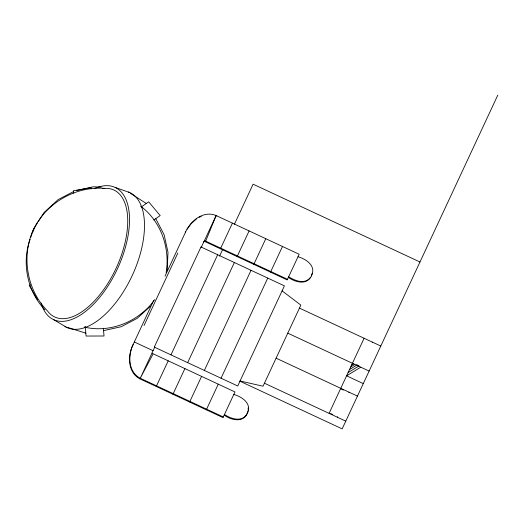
<?xml version="1.0" encoding="UTF-8"?>
<svg xmlns="http://www.w3.org/2000/svg" width="524" height="524" viewBox="0 0 524 524"><rect width="100%" height="100%" fill="white"/><g stroke="black" fill="none" stroke-linecap="round" stroke-linejoin="round"><path stroke-width="0.79" d="M167.202 270.266L167.994 252.254L164.091 234.654L155.766 218.665M248.121 409.454L248.186 408.013M166.147 272.618C170.234 247.95 160.94 221.18 140.583 206.155M30.11 239.403C21.477 262.996 27.477 291.652 44.894 309.75M30.818 237.149L32.717 231.13L34.833 227.802M32.586 232.879L34.008 228.366L37.394 223.041M248.062 410.895C245.232 423.123 232.158 420.896 224.167 415.1M311.394 275.965L312.258 273.214M133.155 344.471C127.79 355.37 128.144 372.073 140.255 378.256L223.29 416.98M205.441 241.669L205.618 241.23M205.729 241.047L216.13 215.547C203.351 210.17 190.166 221.062 185.391 232.446M153.624 300.573L132.867 345.093C127.496 355.993 127.856 372.695 139.967 378.878L223.001 417.602L234.962 391.945L151.927 353.228L140.255 378.256L152.884 354.322M165.001 276.181L185.679 231.824M144.041 325.509L177.865 252.974M151.98 353.012L154.777 347.012M201.236 247.38L204.032 241.381M203.744 242.003L204.367 240.778M156.244 386.47L156.447 386.044M156.538 385.847L168.211 360.82M170.981 354.872L217.67 254.743M220.447 248.795L220.643 248.369M220.735 248.173L232.407 223.139M219.549 256.125L222.667 249.45M234.424 224.233L253.099 184.179L419.979 262M172.933 394.251L173.13 393.825M173.221 393.629L184.9 368.601M187.671 362.654L234.359 262.524M237.136 256.577L237.333 256.151M237.424 255.954L249.097 230.92M189.623 402.039L189.819 401.607M189.911 401.41L201.583 376.383M204.36 370.435L251.048 270.305M253.819 264.358L254.022 263.932M254.114 263.736L265.786 238.702M206.312 409.82L206.508 409.395M206.6 409.198L218.272 384.164M221.049 378.217L267.738 278.087M270.508 272.139L270.712 271.714M270.803 271.517L282.475 246.483M329.085 413.357L364.101 338.262M337.43 417.248L337.626 416.822M348.905 392.64L349.102 392.214M372.25 342.578L372.446 342.152M497.8 95.119L342.165 428.881L239.809 381.151M215.344 217.224L215.953 215.98M38.245 221.711L44.173 212.403L58.131 199.611L73.517 191.601M187.075 229.257L191.286 223.538L196.376 219.019M154.796 299.571C139.227 321.395 110.551 333.408 84.207 327.048M150.434 306.232L137.144 318.409L121.155 326.734L103.555 330.637M310.136 277.772C304.437 284.755 294.855 280.615 288.659 276.796M30.241 284.742L29.226 285.456L37.414 299.558M141.342 206.947L148.685 201.812L160.18 215.58L153.84 220.021M351.65 364.973L353.674 363.735M350.72 366.957L354.774 364.494M349.515 369.551L356.942 365.031M348.106 372.571L358.907 366.001M360.774 367.186L346.593 375.806L363.283 383.594M199.146 217.309L201.282 216.34M76.458 190.533L93.396 186.78L101.276 187.12M104.715 188.378C75.351 185.981 45.981 203.207 33.359 229.748C21.143 256.472 26.822 290.041 47.54 311.001A70.033 35.016 -65 0 0 116.891 266.539A70.033 35.016 -65 0 0 102.547 188.601M240.071 380.994L263.028 386.214L300.848 305.106L282.089 290.872M67.786 327.48L85.838 333.172M115.162 187.435L129.828 192.596M297.992 256.773C306.055 259.007 316.168 265.655 311.682 275.342C307.509 285.573 295.425 282.423 288.364 277.419M287.486 279.299L204.458 240.582L216.13 215.547L299.165 254.264L287.198 279.921L204.163 241.204M299.446 308.112L380.791 346.043M356.805 364.815L358.888 365.785M287.774 333.146L369.119 371.077M276.102 358.174L357.447 396.105M340.561 388.749L343.338 390.046M330.677 413.58L332.76 414.55M264.43 383.208L345.774 421.139M134.321 341.969L153.054 350.707M233.796 394.448C241.852 396.688 251.972 403.336 247.485 413.023C242.946 422.685 231.353 419.207 224.455 414.471M53.527 319.607L66.915 327.52M130.358 193.297L146.32 203.463M91.163 188.961L91.052 187.697L73.38 190.769L73.596 193.238M103.352 328.286L104.027 336.002L86.087 336.048L85.235 326.314M128.452 192.026A74.434 37.217 -65 0 1 131.786 276.469A74.434 37.217 -65 0 1 64.943 326.459M94.51 188.581A72.915 36.457 -65 0 1 122.662 193.677A72.915 36.457 -65 0 1 103.077 293.047A72.915 36.457 -65 0 1 41.134 303.049M200.987 246.961L154.292 347.091L237.732 385.998L284.427 285.868L200.987 246.961M140.163 378.452L139.967 378.878L140.183 378.466"/></g></svg>
